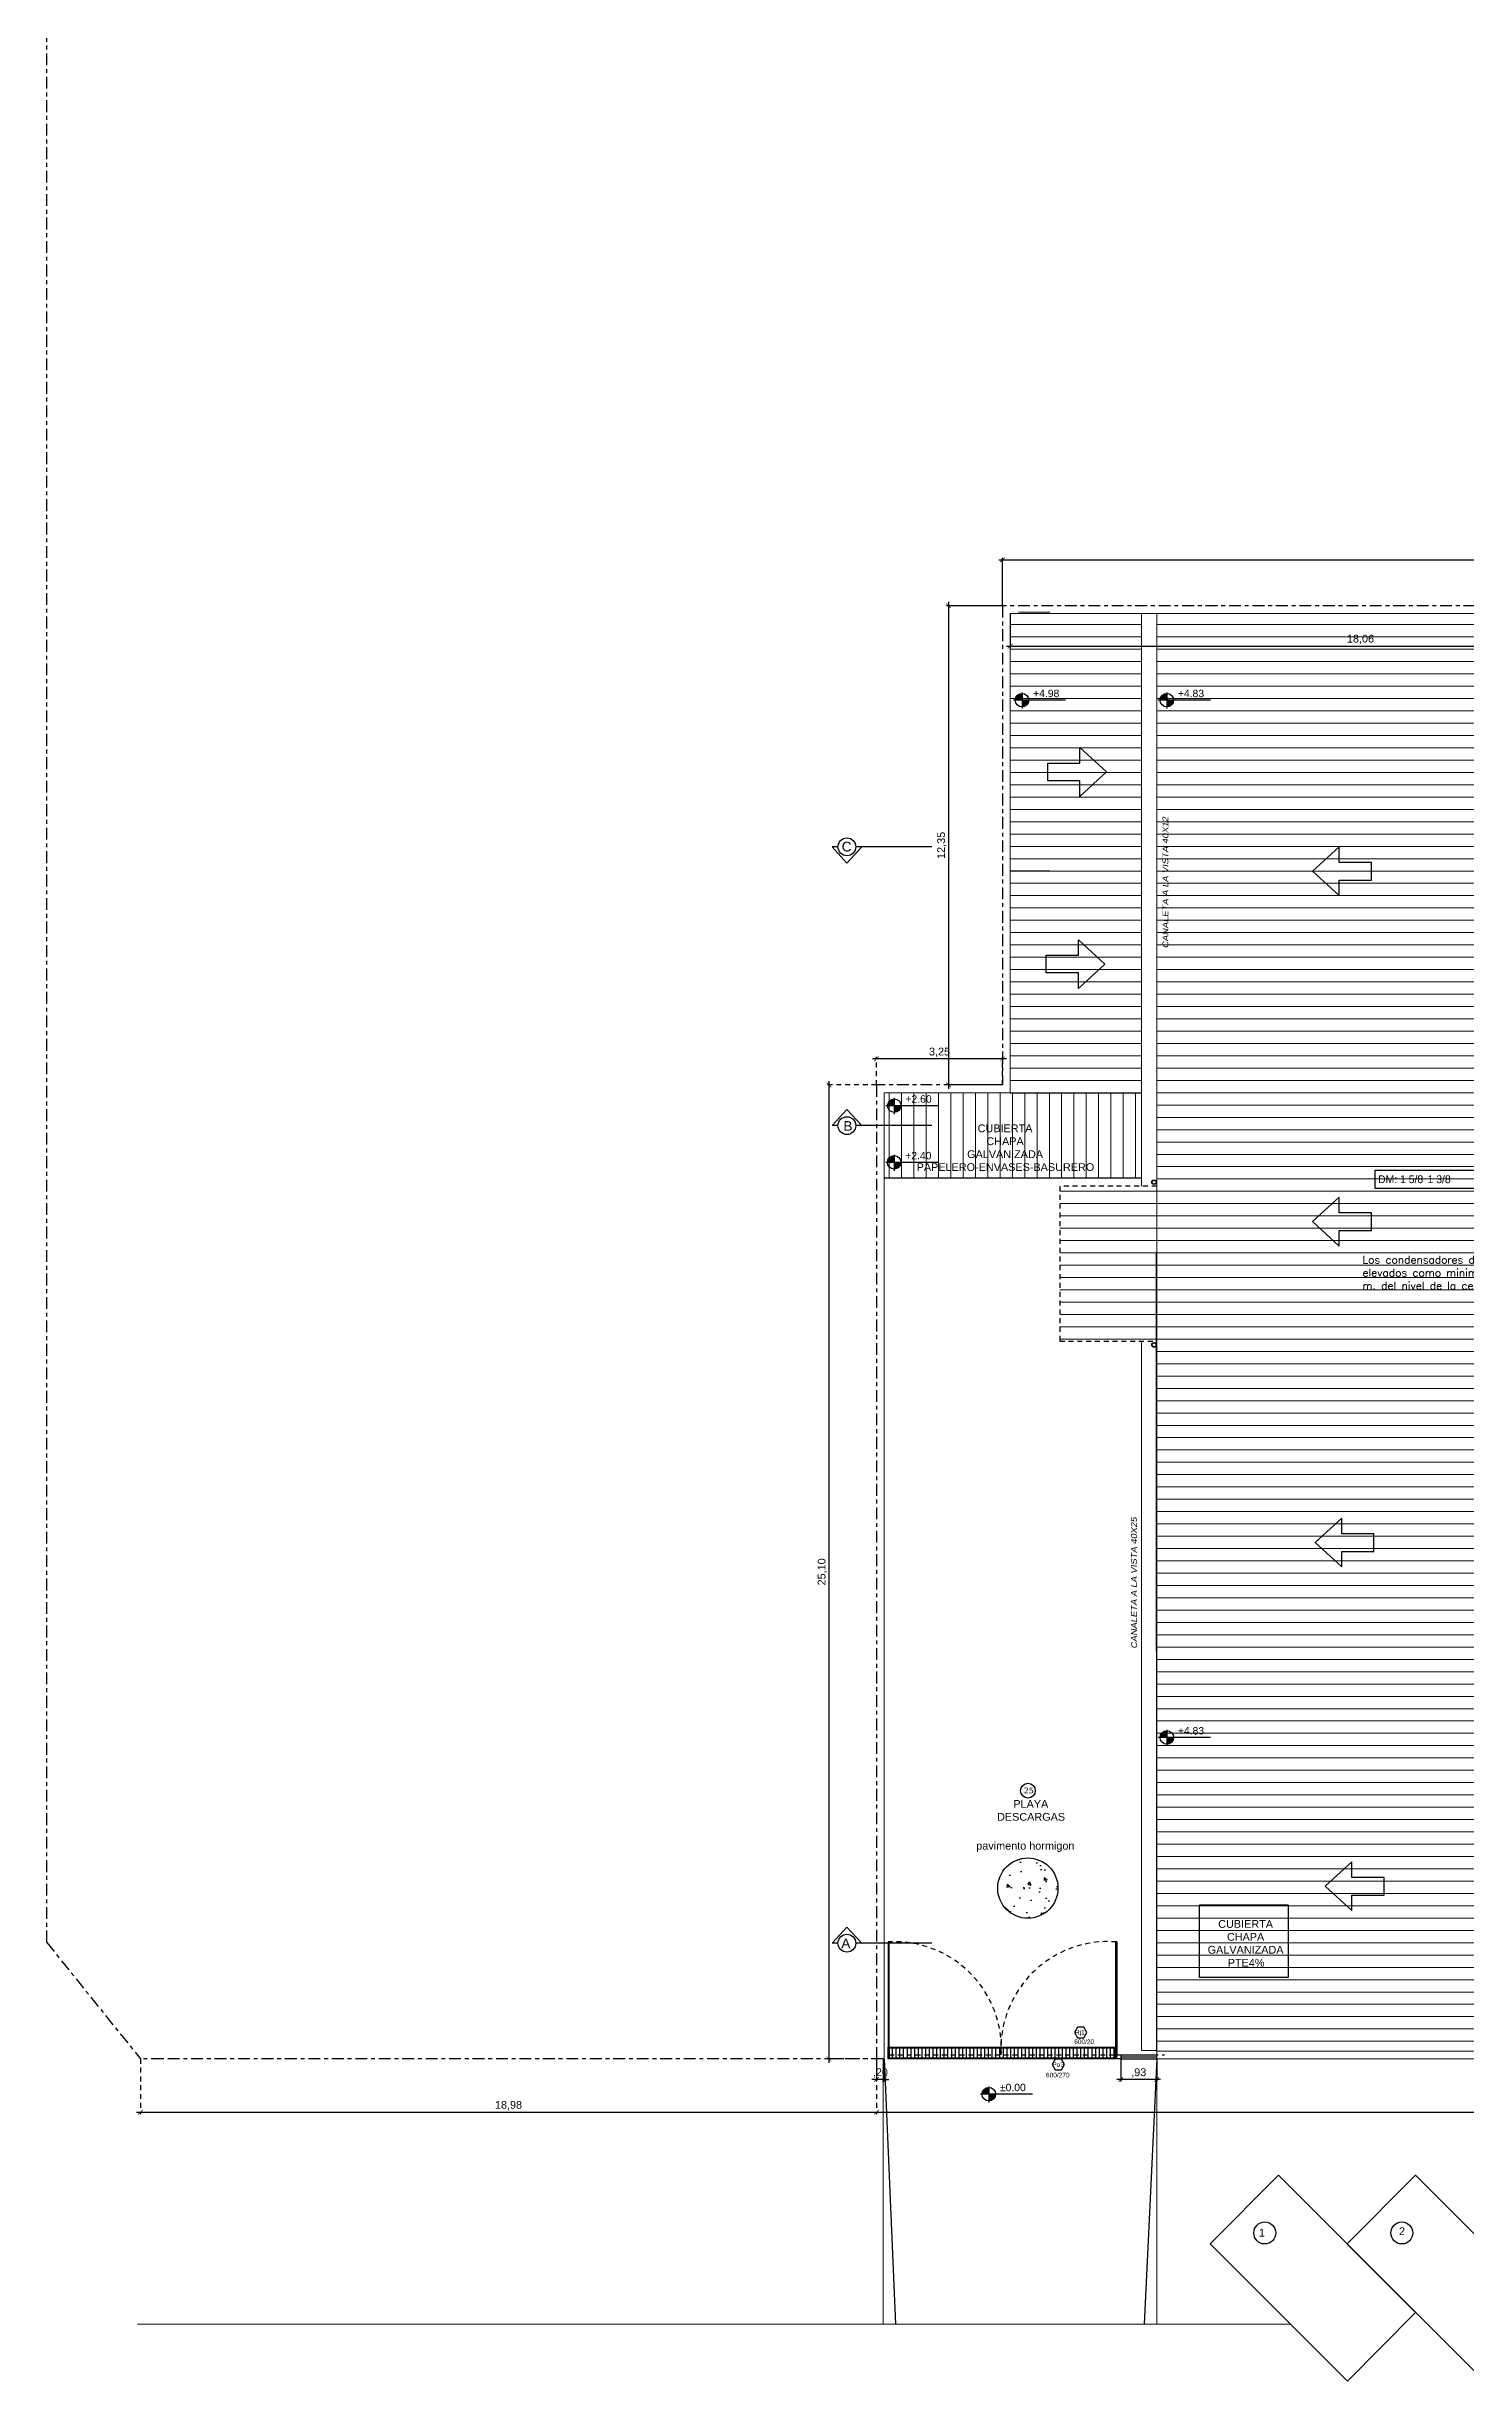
# Model space of a CAD drawing. Header units: metres. Extents: x 1093 to 1459, y -137 to 62.
# Drawn here: x 1357.2 to 1393.8, y -46.2 to 13.9 of the extents above; entities that cross this region are included whole.
import ezdxf

# ---------------------------------------------------------------- set-up
doc = ezdxf.new("R2010")
doc.units = ezdxf.units.M
doc.header["$LTSCALE"] = 0.508
doc.header["$PDMODE"] = 1
doc.header["$PDSIZE"] = -2
for name, pattern in [('ACAD_ISO10W100', [18, 12, -3, 0, -3]), ('DASHED2', [0.375, 0.25, -0.125]), ('HIDDEN', [0.375, 0.25, -0.125])]:
    doc.linetypes.add(name, pattern=pattern)
doc.layers.get('0').update_dxf_attribs({"color": 9})
doc.layers.get('Defpoints').update_dxf_attribs({"color": 9})
for name, color, linetype in [('1-EJES', 9, 'ACAD_ISO10W100'), ('1-PROY', 9, 'HIDDEN'), ('2-Corte', 9, 'Continuous'), ('2-Desig-Carp', 9, 'Continuous'), ('2-texto', 9, 'Continuous'), ('3-muros', 9, 'Continuous'), ('4-carpinterias', 9, 'Continuous'), ('7-equipamiento', 9, 'Continuous'), ('8-cotas-100', 9, 'Continuous'), ('8-NIVEL-1-50', 9, 'Continuous'), ('9-Hatch', 9, 'Continuous'), ('9-PISOS', 9, 'Continuous'), ('arq 0.09', 9, 'Continuous'), ('arq carpinterias', 9, 'Continuous'), ('arq gris 252', 9, 'Continuous'), ('IFA-CAÑOCOBRE', 44, 'Continuous'), ('instalación', 9, 'Continuous'), ('Trincheras y Bajadas', 3, 'Continuous')]:
    doc.layers.add(name, color=color, linetype=linetype)
doc.styles.add('ARIAL', font='arial.ttf', dxfattribs={"width": 1.15, "oblique": 10})
doc.styles.add('ROMANS', font='romans')
doc.styles.add('swiss', font='swissel.ttf')
doc.dimstyles.new('dim-100', dxfattribs={"dimtxt": 0.2, "dimasz": 0.12, "dimexe": 0.05, "dimexo": 0, "dimgap": 0.05, "dimtad": 1, "dimzin": 4, "dimtxsty": 'swiss', "dimblk": 'ARCHTICK', "dimcen": 0.5, "dimdle": 0.1, "dimclrd": 256, "dimclre": 252, "dimclrt": 256, "dimadec": 0, "dimazin": 0, "dimtfac": 1, "dimtix": 1, "dimtmove": 2, "dimatfit": 3, "dimldrblk": 'OPEN30', "dimfxl": 0.05, "dimtolj": 1, "dimtzin": 0, "dimarcsym": 0})

# ---------------------------------------------------------------- blocks, each defined once
blk = doc.blocks.new('_ARCHTICK')
at = {"color": 0, "linetype": 'ByBlock', "const_width": 0.15}
blk.add_lwpolyline([(-0.5, -0.5), (0.5, 0.5)], dxfattribs=at)
blk = doc.blocks.new('*D256')
at = {"layer": '8-cotas-100', "linetype": 'Continuous', "lineweight": -2, "transparency": 16777216}
blk.add_line((1381.724, 0.717), (1407.424, 0.717), dxfattribs=at)
at = {"layer": '8-cotas-100', "color": 252, "linetype": 'Continuous', "lineweight": -2, "transparency": 16777216}
for p, q in [((1381.824, -0.467), (1381.824, 0.767)), ((1407.324, -0.467), (1407.324, 0.767))]:
    blk.add_line(p, q, dxfattribs=at)
at = {"layer": 'Defpoints', "color": 0, "linetype": 'Continuous', "transparency": 16777216}
for p in [(1407.324, 0.717), (1381.824, -0.467), (1407.324, -0.467)]:
    blk.add_point(p, dxfattribs=at)
at = {"layer": '8-cotas-100', "linetype": 'Continuous', "lineweight": -2, "transparency": 16777216, "xscale": 0.12, "yscale": 0.12, "zscale": 0.12, "rotation": 180}
blk.add_blockref('_ARCHTICK', (1381.824, 0.717), dxfattribs=at)
at = {"layer": '8-cotas-100', "linetype": 'Continuous', "lineweight": -2, "transparency": 16777216, "xscale": 0.12, "yscale": 0.12, "zscale": 0.12}
blk.add_blockref('_ARCHTICK', (1407.324, 0.717), dxfattribs=at)
at = {"layer": '8-cotas-100', "linetype": 'Continuous', "lineweight": 0, "transparency": 16777216, "insert": (1394.574, 0.889), "char_height": 0.2, "attachment_point": 5, "style": 'swiss'}
blk.add_mtext('\\A1;25,50', dxfattribs=at)
blk = doc.blocks.new('_Open30')
at = {"color": 0, "linetype": 'ByBlock', "lineweight": -2}
for p, q in [((-1, 0.27), (0, 0)), ((0, 0), (-1, -0.27)), ((0, 0), (-1, 0))]:
    blk.add_line(p, q, dxfattribs=at)
blk = doc.blocks.new('*D257')
at = {"layer": '8-cotas-100', "color": 252, "linetype": 'Continuous', "lineweight": -2, "transparency": 16777216}
for p, q in [((1381.824, -0.467), (1380.38, -0.467)), ((1381.824, -12.817), (1380.38, -12.817))]:
    blk.add_line(p, q, dxfattribs=at)
at = {"layer": '8-cotas-100', "linetype": 'Continuous', "lineweight": -2, "transparency": 16777216}
blk.add_line((1380.43, -0.367), (1380.43, -12.917), dxfattribs=at)
at = {"layer": 'Defpoints', "color": 0, "linetype": 'Continuous', "transparency": 16777216}
for p in [(1381.824, -0.467), (1380.43, -12.817), (1381.824, -12.817)]:
    blk.add_point(p, dxfattribs=at)
at = {"layer": '8-cotas-100', "linetype": 'Continuous', "lineweight": -2, "transparency": 16777216, "xscale": 0.12, "yscale": 0.12, "zscale": 0.12}
for p, rotation in [((1380.43, -0.467), 90), ((1380.43, -12.817), 270)]:
    blk.add_blockref('_ARCHTICK', p, dxfattribs=dict(at, rotation=rotation))
at = {"layer": '8-cotas-100', "linetype": 'Continuous', "lineweight": 0, "transparency": 16777216, "insert": (1380.258, -6.642), "char_height": 0.2, "attachment_point": 5, "rotation": 90, "style": 'swiss'}
blk.add_mtext('\\A1;12,35', dxfattribs=at)
blk = doc.blocks.new('*D259')
at = {"layer": '8-cotas-100', "linetype": 'Continuous', "lineweight": -2, "transparency": 16777216}
blk.add_line((1381.924, -12.146), (1378.474, -12.146), dxfattribs=at)
at = {"layer": '8-cotas-100', "color": 252, "linetype": 'HIDDEN', "lineweight": -2, "transparency": 16777216}
for p, q in [((1378.574, -12.817), (1378.574, -12.096)), ((1381.824, -12.817), (1381.824, -12.096))]:
    blk.add_line(p, q, dxfattribs=at)
at = {"layer": 'Defpoints', "color": 0, "linetype": 'Continuous', "transparency": 16777216}
for p in [(1378.574, -12.146), (1378.574, -12.817), (1381.824, -12.817)]:
    blk.add_point(p, dxfattribs=at)
at = {"layer": '8-cotas-100', "linetype": 'Continuous', "lineweight": -2, "transparency": 16777216, "xscale": 0.12, "yscale": 0.12, "zscale": 0.12, "rotation": 180}
blk.add_blockref('_ARCHTICK', (1378.574, -12.146), dxfattribs=at)
at = {"layer": '8-cotas-100', "linetype": 'Continuous', "lineweight": -2, "transparency": 16777216, "xscale": 0.12, "yscale": 0.12, "zscale": 0.12}
blk.add_blockref('_ARCHTICK', (1381.824, -12.146), dxfattribs=at)
at = {"layer": '8-cotas-100', "linetype": 'Continuous', "lineweight": 0, "transparency": 16777216, "insert": (1380.199, -11.975), "char_height": 0.2, "attachment_point": 5, "style": 'swiss'}
blk.add_mtext('\\A1;3,25', dxfattribs=at)
blk = doc.blocks.new('*D260')
at = {"layer": '8-cotas-100', "color": 252, "linetype": 'HIDDEN', "lineweight": -2, "transparency": 16777216}
for p, q in [((1378.574, -12.817), (1377.298, -12.817)), ((1378.574, -37.917), (1377.298, -37.917))]:
    blk.add_line(p, q, dxfattribs=at)
at = {"layer": '8-cotas-100', "linetype": 'Continuous', "lineweight": -2, "transparency": 16777216}
blk.add_line((1377.348, -12.717), (1377.348, -38.017), dxfattribs=at)
at = {"layer": 'Defpoints', "color": 0, "linetype": 'Continuous', "transparency": 16777216}
for p in [(1378.574, -12.817), (1377.348, -37.917), (1378.574, -37.917)]:
    blk.add_point(p, dxfattribs=at)
at = {"layer": '8-cotas-100', "linetype": 'Continuous', "lineweight": -2, "transparency": 16777216, "xscale": 0.12, "yscale": 0.12, "zscale": 0.12}
for p, rotation in [((1377.348, -12.817), 90), ((1377.348, -37.917), 270)]:
    blk.add_blockref('_ARCHTICK', p, dxfattribs=dict(at, rotation=rotation))
at = {"layer": '8-cotas-100', "linetype": 'Continuous', "lineweight": 0, "transparency": 16777216, "insert": (1377.176, -25.367), "char_height": 0.2, "attachment_point": 5, "rotation": 90, "style": 'swiss'}
blk.add_mtext('\\A1;25,10', dxfattribs=at)
blk = doc.blocks.new('*D261')
at = {"layer": '8-cotas-100', "color": 252, "linetype": 'HIDDEN', "lineweight": -2, "transparency": 16777216}
for p, q in [((1359.593, -37.917), (1359.593, -39.343)), ((1378.574, -37.917), (1378.574, -39.343))]:
    blk.add_line(p, q, dxfattribs=at)
at = {"layer": '8-cotas-100', "linetype": 'Continuous', "lineweight": -2, "transparency": 16777216}
blk.add_line((1359.493, -39.293), (1378.674, -39.293), dxfattribs=at)
at = {"layer": 'Defpoints', "color": 0, "linetype": 'Continuous', "transparency": 16777216}
for p in [(1359.593, -37.917), (1378.574, -37.917), (1378.574, -39.293)]:
    blk.add_point(p, dxfattribs=at)
at = {"layer": '8-cotas-100', "linetype": 'Continuous', "lineweight": -2, "transparency": 16777216, "xscale": 0.12, "yscale": 0.12, "zscale": 0.12, "rotation": 180}
blk.add_blockref('_ARCHTICK', (1359.593, -39.293), dxfattribs=at)
at = {"layer": '8-cotas-100', "linetype": 'Continuous', "lineweight": -2, "transparency": 16777216, "xscale": 0.12, "yscale": 0.12, "zscale": 0.12}
blk.add_blockref('_ARCHTICK', (1378.574, -39.293), dxfattribs=at)
at = {"layer": '8-cotas-100', "linetype": 'Continuous', "lineweight": 0, "transparency": 16777216, "insert": (1369.083, -39.122), "char_height": 0.2, "attachment_point": 5, "style": 'swiss'}
blk.add_mtext('\\A1;18,98', dxfattribs=at)
blk = doc.blocks.new('*D262')
at = {"layer": '8-cotas-100', "linetype": 'Continuous', "lineweight": -2, "transparency": 16777216}
for p, q in [((1378.574, -38.453), (1378.454, -38.453)), ((1378.774, -38.453), (1378.574, -38.453)), ((1378.774, -38.453), (1378.894, -38.453))]:
    blk.add_line(p, q, dxfattribs=at)
at = {"layer": '8-cotas-100', "color": 252, "linetype": 'Continuous', "lineweight": -2, "transparency": 16777216}
for p, q in [((1378.574, -37.917), (1378.574, -38.503)), ((1378.774, -37.917), (1378.774, -38.503))]:
    blk.add_line(p, q, dxfattribs=at)
at = {"layer": 'Defpoints', "color": 0, "linetype": 'Continuous', "transparency": 16777216}
for p in [(1378.574, -37.917), (1378.574, -38.453), (1378.774, -37.917)]:
    blk.add_point(p, dxfattribs=at)
at = {"layer": '8-cotas-100', "linetype": 'Continuous', "lineweight": -2, "transparency": 16777216, "xscale": 0.12, "yscale": 0.12, "zscale": 0.12}
blk.add_blockref('_ARCHTICK', (1378.574, -38.453), dxfattribs=at)
at = {"layer": '8-cotas-100', "linetype": 'Continuous', "lineweight": -2, "transparency": 16777216, "xscale": 0.12, "yscale": 0.12, "zscale": 0.12, "rotation": 180}
blk.add_blockref('_ARCHTICK', (1378.774, -38.453), dxfattribs=at)
at = {"layer": '8-cotas-100', "linetype": 'Continuous', "lineweight": 0, "transparency": 16777216, "insert": (1378.674, -38.281), "char_height": 0.2, "attachment_point": 5, "style": 'swiss'}
blk.add_mtext('\\A1;,20', dxfattribs=at)
blk = doc.blocks.new('*D263')
at = {"layer": '8-cotas-100', "color": 252, "linetype": 'HIDDEN', "lineweight": -2, "transparency": 16777216}
for p, q in [((1378.574, -37.917), (1378.574, -39.343)), ((1443.174, -37.917), (1443.174, -39.343))]:
    blk.add_line(p, q, dxfattribs=at)
at = {"layer": '8-cotas-100', "linetype": 'Continuous', "lineweight": -2, "transparency": 16777216}
blk.add_line((1378.474, -39.293), (1443.274, -39.293), dxfattribs=at)
at = {"layer": 'Defpoints', "color": 0, "linetype": 'Continuous', "transparency": 16777216}
for p in [(1378.574, -37.917), (1443.174, -37.917), (1443.174, -39.293)]:
    blk.add_point(p, dxfattribs=at)
at = {"layer": '8-cotas-100', "linetype": 'Continuous', "lineweight": -2, "transparency": 16777216, "xscale": 0.12, "yscale": 0.12, "zscale": 0.12, "rotation": 180}
blk.add_blockref('_ARCHTICK', (1378.574, -39.293), dxfattribs=at)
at = {"layer": '8-cotas-100', "linetype": 'Continuous', "lineweight": -2, "transparency": 16777216, "xscale": 0.12, "yscale": 0.12, "zscale": 0.12}
blk.add_blockref('_ARCHTICK', (1443.174, -39.293), dxfattribs=at)
at = {"layer": '8-cotas-100', "linetype": 'Continuous', "lineweight": 0, "transparency": 16777216, "insert": (1410.874, -39.122), "char_height": 0.2, "attachment_point": 5, "style": 'swiss'}
blk.add_mtext('\\A1;64,60', dxfattribs=at)
blk = doc.blocks.new('*D307')
at = {"layer": '8-cotas-100', "color": 252, "lineweight": -2, "transparency": 16777216}
for p, q in [((1382.024, -0.667), (1382.024, -1.555)), ((1400.084, -0.667), (1400.084, -1.555))]:
    blk.add_line(p, q, dxfattribs=at)
at = {"layer": '8-cotas-100', "lineweight": -2, "transparency": 16777216}
blk.add_line((1381.924, -1.505), (1400.184, -1.505), dxfattribs=at)
at = {"layer": 'Defpoints', "color": 0, "transparency": 16777216}
for p in [(1382.024, -0.667), (1400.084, -0.667), (1400.084, -1.505)]:
    blk.add_point(p, dxfattribs=at)
at = {"layer": '8-cotas-100', "lineweight": -2, "transparency": 16777216, "xscale": 0.12, "yscale": 0.12, "zscale": 0.12, "rotation": 180}
blk.add_blockref('_ARCHTICK', (1382.024, -1.505), dxfattribs=at)
at = {"layer": '8-cotas-100', "lineweight": -2, "transparency": 16777216, "xscale": 0.12, "yscale": 0.12, "zscale": 0.12}
blk.add_blockref('_ARCHTICK', (1400.084, -1.505), dxfattribs=at)
at = {"layer": '8-cotas-100', "lineweight": 0, "transparency": 16777216, "insert": (1391.054, -1.333), "char_height": 0.2, "attachment_point": 5, "style": 'swiss'}
blk.add_mtext('\\A1;18,06', dxfattribs=at)
blk = doc.blocks.new('*D555')
at = {"layer": '8-cotas-100', "color": 252, "linetype": 'Continuous', "lineweight": -2, "transparency": 16777216}
for p, q in [((1385.799, -37.908), (1385.799, -38.503)), ((1384.874, -37.917), (1384.874, -38.503))]:
    blk.add_line(p, q, dxfattribs=at)
at = {"layer": '8-cotas-100', "linetype": 'Continuous', "lineweight": -2, "transparency": 16777216}
blk.add_line((1385.899, -38.453), (1384.774, -38.453), dxfattribs=at)
at = {"layer": 'Defpoints', "color": 0, "linetype": 'Continuous', "transparency": 16777216}
for p in [(1385.799, -37.908), (1384.874, -37.917), (1384.874, -38.453)]:
    blk.add_point(p, dxfattribs=at)
at = {"layer": '8-cotas-100', "linetype": 'Continuous', "lineweight": -2, "transparency": 16777216, "xscale": 0.12, "yscale": 0.12, "zscale": 0.12, "rotation": 180}
blk.add_blockref('_ARCHTICK', (1384.874, -38.453), dxfattribs=at)
at = {"layer": '8-cotas-100', "linetype": 'Continuous', "lineweight": -2, "transparency": 16777216, "xscale": 0.12, "yscale": 0.12, "zscale": 0.12}
blk.add_blockref('_ARCHTICK', (1385.799, -38.453), dxfattribs=at)
at = {"layer": '8-cotas-100', "linetype": 'Continuous', "lineweight": 0, "transparency": 16777216, "insert": (1385.336, -38.281), "char_height": 0.2, "attachment_point": 5, "style": 'swiss'}
blk.add_mtext('\\A1;,93', dxfattribs=at)
blk = doc.blocks.new('NIVEL-1-100')
h = blk.add_hatch(color=256)
h.paths.add_polyline_path([(0, 0.155, 0.414214), (-0.155, 0), (0, 0)])
h.paths.add_polyline_path([(0.155, 0), (0, 0), (0, -0.155, 0.414214)])
for p, q in [((1, 0), (-0.194, 0)), ((0, 0.174), (0, -0.192))]:
    blk.add_line(p, q)
blk.add_circle((0, 0), 0.155)
at = {"style": 'swiss'}
blk.add_attdef('+00.00', (0.111, 0.07), '', height=0.17, dxfattribs=at)

msp = doc.modelspace()

# ---------------------------------------------------------------- hatches: boundary and pattern name
at = {"layer": '9-Hatch', "lineweight": 0}
h = msp.add_hatch(dxfattribs=at)
h.set_pattern_fill('LINE', color=256, scale=0.1)
h.set_pattern_definition([(0, (1382.6236, -13.01712), (0, 0.3175), [])])
h.paths.add_polyline_path([(1383.047, -0.506), (1382.024, -0.667), (1382.024, -13.017), (1383.047, -12.856)])
h = msp.add_hatch(dxfattribs=at)
h.set_pattern_fill('LINE', color=256, scale=0.1)
h.paths.add_polyline_path([(1399.884, -14.283), (1399.884, -0.667), (1395.834, -0.667), (1395.834, -14.283)])
h.paths.add_polyline_path([(1385.403, -13.017), (1385.403, -0.667), (1382.04, -0.667), (1382.04, -13.017)])
h.paths.add_polyline_path([(1385.799, -0.667), (1385.799, -37.717), (1395.614, -37.717), (1395.614, -14.503), (1395.614, -5.647), (1395.614, -0.667)])
h = msp.add_hatch(dxfattribs=at)
h.set_pattern_fill('LINE', color=256, scale=0.1, angle=90)
h.paths.add_polyline_path([(1385.403, -13.017), (1382.024, -13.017), (1379.692, -13.017), (1378.774, -13.017), (1378.774, -15.217), (1385.403, -15.217)])
h = msp.add_hatch(dxfattribs=at)
h.set_pattern_fill('LINE', color=256, scale=0.1)
h.paths.add_polyline_path([(1385.792, -17.115), (1385.793, -15.423), (1383.299, -15.423), (1383.299, -19.423), (1385.793, -19.423)])
at = {"layer": '9-Hatch'}
h = msp.add_hatch(dxfattribs=at)
h.set_pattern_fill('AR-CONC', color=256, scale=0.005, angle=-90)
h.set_pattern_definition([(320, (1637.2765, 349.7652), (-0.0796954, -0.9109233), [0.09525, -1.04775]), (265, (1637.2765, 349.7652), (0.9552842, 0.1762171), [0.0762, -0.838203]), (10.45144, (1637.26985, 349.68925), (0.8755888, -0.7347062), [0.08095, -0.8904512]), (316.1842, (1637.5305, 349.7652), (-0.2102116, -1.3553952), [0.142875, -1.571625]), (6.63556, (1637.513, 349.6522), (1.2371306, -1.1870207), [0.121425, -1.335678]), (261.18415, (1637.5305, 349.7652), (1.2371306, -1.1870207), [0.1143, -1.2572987]), (291, (1637.467, 349.6382), (-0.511326, -0.758072), [0.09525, -1.04775]), (236, (1637.467, 349.6382), (0.9209398, -0.3090101), [0.0762, -0.8382]), (341.45144, (1637.4244, 349.575), (0.4096138, -1.0670821), [0.08095, -0.8904497]), (307.5, (1637.2765, 349.76516), (0.4227752, -0.01544302), [0, -0.82804, 0, -0.8509, 0, -0.841375]), (277.5, (1637.2765, 349.76516), (0.50090287, -0.3340983), [0, -0.48514, 0, -0.80899, 0, -0.320675]), (237.5, (1637.2765, 350.04837), (-0.02864372, -0.67795298), [0, -0.3175, 0, -0.9906, 0, -1.31445]), (227.5, (1637.2765, 350.1754), (0.12713246, -0.7406459), [0, -0.41275, 0, -0.65786, 0, -0.93345])])
h.paths.add_polyline_path([(1382.476, -34.296, 1), (1382.476, -32.741, 1)])
at = {"layer": 'arq gris 252', "ltscale": 0.001}
h = msp.add_hatch(dxfattribs=at)
h.set_pattern_fill('ANSI31', color=256, scale=0.03, angle=45, style=0)
h.set_pattern_definition([(90, (69.3, 3e-14), (-0.09525, 0), [])])
h.paths.add_polyline_path([(1378.899, -37.892), (1384.72, -37.892), (1384.72, -37.642), (1378.899, -37.642)])

# ---------------------------------------------------------------- linework, layer by layer
at = {"layer": '1-EJES', "linetype": 'ACAD_ISO10W100', "ltscale": 0.05}
for p, q in [((1357.174, -34.917), (1357.174, 62.173)), ((1407.324, -0.467), (1381.824, -0.467)), ((1381.824, -0.467), (1381.824, -12.817)), ((1381.824, -12.817), (1378.574, -12.817)), ((1378.574, -12.817), (1378.574, -37.917)), ((1357.174, -34.917), (1359.593, -37.917)), ((1360.174, -37.917), (1359.593, -37.917)), ((1378.744, -37.917), (1360.174, -37.917))]:
    msp.add_line(p, q, dxfattribs=at)
at = {"layer": '1-PROY'}
msp.add_lwpolyline([(1385.799, -15.423), (1383.299, -15.423), (1383.299, -19.423), (1385.799, -19.423)], dxfattribs=at)
at = {"layer": '2-Corte'}
for p, q in [((1377.427, -6.679), (1377.81, -7.096)), ((1377.58, -6.679), (1377.427, -6.679)), ((1378.193, -6.679), (1377.81, -7.096)), ((1378.193, -6.679), (1378.04, -6.679)), ((1380.001, -6.679), (1378.117, -6.679)), ((1377.427, -13.864), (1377.81, -13.448)), ((1378.193, -13.864), (1377.81, -13.448)), ((1377.58, -13.864), (1377.427, -13.864)), ((1378.193, -13.864), (1378.04, -13.864)), ((1380.001, -13.864), (1378.117, -13.864)), ((1377.427, -34.937), (1377.81, -34.52)), ((1377.427, -34.937), (1377.81, -34.52)), ((1378.193, -34.937), (1377.81, -34.52)), ((1378.193, -34.937), (1377.81, -34.52)), ((1377.58, -34.937), (1377.427, -34.937)), ((1377.58, -34.937), (1377.427, -34.937)), ((1378.193, -34.937), (1378.04, -34.937)), ((1378.193, -34.937), (1378.04, -34.937)), ((1380.001, -34.937), (1378.117, -34.937)), ((1380.001, -34.937), (1378.117, -34.937))]:
    msp.add_line(p, q, dxfattribs=at)
for centre in [(1377.81, -6.679), (1377.81, -13.864), (1377.81, -34.937), (1377.81, -34.937)]:
    msp.add_circle(centre, 0.23, dxfattribs=at)
at = {"layer": '2-texto'}
msp.add_lwpolyline([(1386.9, -33.945), (1389.189, -33.945), (1389.189, -35.822), (1386.9, -35.822)], close=True, dxfattribs=at)
for centre, radius in [((1382.479, -31.006), 0.19), ((1388.586, -42.404), 0.283), ((1392.121, -42.404), 0.283)]:
    msp.add_circle(centre, radius, dxfattribs=at)
at = {"layer": '3-muros', "linetype": 'Continuous', "lineweight": 0}
for p, q in [((1407.524, -0.667), (1382.024, -0.667)), ((1382.024, -0.667), (1382.024, -12.817)), ((1378.774, -13.017), (1378.774, -37.917)), ((1380.744, -13.017), (1378.774, -13.017)), ((1379.692, -13.017), (1382.024, -13.017)), ((1385.799, -37.917), (1385.799, -23.755)), ((1385.799, -37.717), (1421.974, -37.717)), ((1385.999, -37.917), (1385.799, -37.917)), ((1385.999, -37.917), (1403.024, -37.917)), ((1385.999, -37.917), (1422.174, -37.917))]:
    msp.add_line(p, q, dxfattribs=at)
at = {"layer": '3-muros'}
for p, q in [((1382.024, -13.017), (1385.403, -13.017)), ((1385.403, -15.217), (1378.774, -15.217)), ((1385.799, -37.717), (1385.792, -17.115))]:
    msp.add_line(p, q, dxfattribs=at)
at = {"layer": '4-carpinterias', "linetype": 'DASHED2'}
for q in [(1385.674, -37.817), (1385.999, -37.817)]:
    msp.add_line((1378.899, -37.817), q, dxfattribs=at)
at = {"layer": '4-carpinterias'}
for p, q in [((1384.874, -37.817), (1385.799, -37.817)), ((1384.874, -37.867), (1385.799, -37.867)), ((1384.874, -37.917), (1385.799, -37.917))]:
    msp.add_line(p, q, dxfattribs=at)
at = {"layer": '4-carpinterias', "lineweight": 0}
msp.add_lwpolyline([(1385.403, -19.423), (1385.403, -37.703), (1385.799, -37.703), (1385.799, -0.667), (1385.403, -0.667), (1385.403, -15.423)], dxfattribs=at)
at = {"layer": '4-carpinterias', "flags": 128}
for points in [[(1378.899, -37.817), (1378.899, -34.905), (1378.874, -34.905), (1378.874, -37.817)], [(1384.749, -37.817), (1384.749, -34.905), (1384.774, -34.905), (1384.774, -37.817)], [(1384.874, -37.917), (1384.774, -37.917), (1384.774, -37.817), (1384.874, -37.817)]]:
    msp.add_lwpolyline(points, close=True, dxfattribs=at)
at = {"layer": '4-carpinterias', "linetype": 'DASHED2'}
for centre, radius, start, end in [((1379.04, -37.651), 2.752, 356.54175, 93.45825), ((1384.539, -37.654), 2.758, 85.38542, 183.39815)]:
    msp.add_arc(centre, radius, start, end, dxfattribs=at)
at = {"layer": '7-equipamiento', "flags": 128}
for points in [[(1387.174, -42.685), (1388.942, -40.917), (1392.477, -44.453), (1390.718, -46.229)], [(1390.709, -42.685), (1392.477, -40.917), (1396.013, -44.453), (1394.253, -46.229)], [(1390.709, -42.685), (1392.477, -40.917), (1396.013, -44.453), (1394.253, -46.229)]]:
    msp.add_lwpolyline(points, close=True, dxfattribs=at)
at = {"layer": '8-cotas-100'}
for points in [[(1382.991, -4.522), (1383.82, -4.522), (1383.82, -4.122), (1384.506, -4.75), (1383.82, -5.378), (1383.82, -4.979), (1382.991, -4.979)], [(1391.335, -7.081), (1390.506, -7.081), (1390.506, -6.681), (1389.82, -7.309), (1390.506, -7.937), (1390.506, -7.538), (1391.335, -7.538)], [(1382.951, -9.472), (1383.779, -9.472), (1383.779, -9.072), (1384.465, -9.7), (1383.779, -10.328), (1383.779, -9.929), (1382.951, -9.929)], [(1391.335, -16.111), (1390.506, -16.111), (1390.506, -15.712), (1389.82, -16.34), (1390.506, -16.968), (1390.506, -16.569), (1391.335, -16.569)], [(1391.4, -24.383), (1390.571, -24.383), (1390.571, -23.984), (1389.885, -24.612), (1390.571, -25.24), (1390.571, -24.84), (1391.4, -24.84)], [(1391.661, -33.241), (1390.832, -33.241), (1390.832, -32.842), (1390.146, -33.47), (1390.832, -34.098), (1390.832, -33.698), (1391.661, -33.698)]]:
    msp.add_lwpolyline(points, close=True, dxfattribs=at)
at = {"layer": '9-Hatch', "lineweight": 0}
for p, q in [((1382.024, -0.667), (1382.024, -13.017)), ((1382.024, -13.017), (1382.624, -13.017)), ((1383.024, -13.017), (1385.403, -13.017))]:
    msp.add_line(p, q, dxfattribs=at)
at = {"layer": '9-Hatch'}
msp.add_circle((1382.476, -33.518), 0.777, dxfattribs=at)
at = {"layer": '9-PISOS', "linetype": 'Continuous', "lineweight": 0}
for p, q in [((1378.744, -37.917), (1378.744, -44.758)), ((1385.799, -37.917), (1385.799, -44.758)), ((1389.247, -44.758), (1359.513, -44.758))]:
    msp.add_line(p, q, dxfattribs=at)
at = {"layer": '9-PISOS'}
msp.add_line((1385.799, -37.917), (1385.479, -44.758), dxfattribs=at)
at = {"layer": '9-PISOS', "flags": 128}
msp.add_lwpolyline([(1378.774, -37.917), (1379.066, -44.758)], dxfattribs=at)
at = {"layer": 'arq 0.09', "ltscale": 0.001}
for points in [[(1384.749, -37.917), (1378.874, -37.917), (1378.874, -37.616), (1384.749, -37.616)], [(1378.899, -37.892), (1384.72, -37.892), (1384.72, -37.642), (1378.899, -37.642)]]:
    msp.add_lwpolyline(points, close=True, dxfattribs=at)
at = {"layer": 'arq carpinterias'}
for points in [[(1383.995, -37.237), (1383.916, -37.099), (1383.756, -37.099), (1383.677, -37.237), (1383.756, -37.375), (1383.916, -37.375)], [(1383.423, -38.063), (1383.343, -37.925), (1383.183, -37.925), (1383.104, -38.063), (1383.183, -38.201), (1383.343, -38.201)]]:
    msp.add_lwpolyline(points, close=True, dxfattribs=at)
at = {"layer": 'IFA-CAÑOCOBRE'}
msp.add_lwpolyline([(1391.435, -15.012), (1394.421, -15.012), (1394.421, -15.483), (1391.435, -15.483)], close=True, dxfattribs=at)
at = {"layer": 'instalación'}
for centre, radius in [((1385.732, -15.322), 0.06), ((1385.732, -15.322), 0.05), ((1385.732, -19.517), 0.06), ((1385.732, -19.517), 0.05)]:
    msp.add_circle(centre, radius, dxfattribs=at)

# ---------------------------------------------------------------- block references
at = {"layer": '8-NIVEL-1-50'}
ref = msp.add_blockref('NIVEL-1-100', (1382.326, -2.899), dxfattribs=dict(at, xscale=1.125, yscale=1.125, zscale=1.125))
ref.add_attrib('+00.00', '+4.98', (1382.612, -2.821), dxfattribs={"layer": '0', "height": 0.1913, "style": 'swiss'})
ref = msp.add_blockref('NIVEL-1-100', (1386.059, -2.899), dxfattribs=dict(at, xscale=1.125, yscale=1.125, zscale=1.125))
ref.add_attrib('+00.00', '+4.83', (1386.345, -2.821), dxfattribs={"layer": '0', "height": 0.1913, "style": 'swiss'})
ref = msp.add_blockref('NIVEL-1-100', (1379.033, -13.351), dxfattribs=dict(at, xscale=1.125, yscale=1.125, zscale=1.125))
ref.add_attrib('+00.00', '+2.60', (1379.319, -13.273), dxfattribs={"layer": '0', "height": 0.1913, "style": 'swiss'})
ref = msp.add_blockref('NIVEL-1-100', (1379.028, -14.811), dxfattribs=dict(at, xscale=1.125, yscale=1.125, zscale=1.125))
ref.add_attrib('+00.00', '+2.40', (1379.314, -14.733), dxfattribs={"layer": '0', "height": 0.1913, "style": 'swiss'})
ref = msp.add_blockref('NIVEL-1-100', (1386.059, -29.635), dxfattribs=dict(at, xscale=1.125, yscale=1.125, zscale=1.125))
ref.add_attrib('+00.00', '+4.83', (1386.345, -29.557), dxfattribs={"layer": '0', "height": 0.1913, "style": 'swiss'})
ref = msp.add_blockref('NIVEL-1-100', (1381.47, -38.829), dxfattribs=dict(at, xscale=1.125, yscale=1.125, zscale=1.125))
ref.add_attrib('+00.00', '%%P0.00', (1381.756, -38.751), dxfattribs={"layer": '0', "height": 0.1913, "style": 'swiss'})

# ---------------------------------------------------------------- texts
at = {"layer": '2-Corte', "extrusion": (0, 0, -1), "insert": (1377.676, -6.544), "char_height": 0.25, "width": 1.27676, "attachment_point": 7, "text_direction": (1, 0, 0), "style": 'swiss'}
msp.add_mtext('C', dxfattribs=at)
at = {"layer": '2-Corte', "char_height": 0.25, "width": 1.27676, "attachment_point": 7, "style": 'swiss'}
for s, insert in [('B', (1377.72, -13.999)), ('A', (1377.666, -35.066)), ('A', (1377.666, -35.066))]:
    msp.add_mtext(s, dxfattribs=dict(at, insert=insert))
at = {"layer": '2-Desig-Carp', "char_height": 0.12, "width": 5.11385, "attachment_point": 3, "style": 'swiss'}
for s, insert in [('Rj1', (1383.944, -37.171)), ('\\pi-0.36,l0.48,t0.48;{\\fArial|b0|i0|c0|p34;600/20}', (1384.185, -37.416)), ('\\pi-0.36,l0.48,t0.48;{\\fArial|b0|i0|c0|p34;600/270}', (1383.551, -38.276)), ('Po3', (1383.408, -38.004))]:
    msp.add_mtext(s, dxfattribs=dict(at, insert=insert))
at = {"layer": '2-texto', "char_height": 0.15, "width": 6.68256, "attachment_point": 1, "rotation": 90, "style": 'ARIAL'}
for s, insert in [('CANALETA A LA VISTA 40X12', (1385.949, -9.295)), ('CANALETA A LA VISTA 40X25', (1385.138, -27.347))]:
    msp.add_mtext(s, dxfattribs=dict(at, insert=insert))
at = {"layer": '2-texto', "style": 'swiss'}
for s, insert, char_height, width, attachment_point in [('\\pi0.48502;{\\fArial|b0|i0|c0|p34;CUBIERTA \\P\\pi0.71005;CHAPA \\P\\pi0.21367;GALVANIZADA  \\P\\pi-1.0885;PAPELERO-ENVASES-BASURERO}', (1380.697, -13.834), 0.2, 2.36921, 1), ('\\pi0.74477;{\\fArial|b0|i0|c0|p34;PLAYA \\P\\pi0.32547;DESCARGAS}', (1381.357, -31.247), 0.2, 2.36921, 1), ('{\\fVerdana|b0|i0|c0|p34;25}', (1382.371, -31.078), 0.15, 0.29475, 7), ('\\pi-0.6,l0.8,t0.8;pavimento hormigon', (1380.946, -32.325), 0.2, 6.62475, 1), ('\\pi0.48502;{\\fArial|b0|i0|c0|p34;CUBIERTA \\P\\pi0.71005;CHAPA \\P\\pi0.21367;GALVANIZADA  \\P\\pi0.73038;PTE4%}', (1386.9, -34.34), 0.2, 2.36921, 1)]:
    msp.add_mtext(s, dxfattribs=dict(at, insert=insert, char_height=char_height, width=width, attachment_point=attachment_point))
at = {"layer": '2-texto', "char_height": 0.2, "width": 0.75782, "attachment_point": 3, "line_spacing_factor": 0.844561, "style": 'swiss'}
for s, insert in [('1', (1388.591, -42.299)), ('2', (1392.202, -42.261))]:
    msp.add_mtext(s, dxfattribs=dict(at, insert=insert))
at = {"layer": 'IFA-CAÑOCOBRE', "insert": (1391.507, -15.146), "char_height": 0.20101, "width": 3.23248, "attachment_point": 1}
msp.add_mtext('{\\Ftxt|c0;DM: 1 5/8\\H0.7462x;  \\H1.3401x;1 3/8}', dxfattribs=at)
at = {"layer": 'Trincheras y Bajadas', "insert": (1391.108, -17.222), "char_height": 0.2, "width": 5.02359, "attachment_point": 1, "style": 'ROMANS'}
msp.add_mtext('Los condensadores deberan estar elevados como minimo a 2,20 m. del nivel de la central', dxfattribs=at)

# ---------------------------------------------------------------- dimensions: what is measured, and where the dimension line sits
at = {"layer": '8-cotas-100', "linetype": 'Continuous', "lineweight": 0}
for base, p1, p2, picture, middle in [((1407.324, 0.717), (1381.824, -0.467), (1407.324, -0.467), '*D256', (1394.574, 0.889)), ((1378.574, -12.146), (1381.824, -12.817), (1378.574, -12.817), '*D259', (1380.199, -11.975)), ((1384.8736, -38.4526), (1385.799, -37.9078), (1384.8736, -37.9171), '*D555', (1385.3363, -38.2811)), ((1378.574, -39.293), (1359.593, -37.917), (1378.574, -37.917), '*D261', (1369.083, -39.122)), ((1378.574, -38.453), (1378.774, -37.917), (1378.574, -37.917), '*D262', (1378.674, -38.281)), ((1443.174, -39.293), (1378.574, -37.917), (1443.174, -37.917), '*D263', (1410.874, -39.122))]:
    dim = msp.add_linear_dim(base=base, p1=p1, p2=p2, dimstyle='dim-100', dxfattribs=at)
    dim.commit()
    dim.dimension.update_dxf_attribs({"geometry": picture, "text_midpoint": middle})
for base, p1, p2, picture, middle in [((1380.43, -12.817), (1381.824, -0.467), (1381.824, -12.817), '*D257', (1380.258, -6.642)), ((1377.348, -37.917), (1378.574, -12.817), (1378.574, -37.917), '*D260', (1377.176, -25.367))]:
    dim = msp.add_linear_dim(base=base, p1=p1, p2=p2, angle=90, dimstyle='dim-100', dxfattribs=at)
    dim.commit()
    dim.dimension.update_dxf_attribs({"geometry": picture, "text_midpoint": middle})
at = {"layer": '8-cotas-100', "lineweight": 0}
dim = msp.add_linear_dim(base=(1400.084, -1.505), p1=(1382.024, -0.667), p2=(1400.084, -0.667), dimstyle='dim-100', dxfattribs=at)
dim.commit()
dim.dimension.update_dxf_attribs({"geometry": '*D307', "text_midpoint": (1391.054, -1.333)})

doc.saveas('drawing.dxf')
